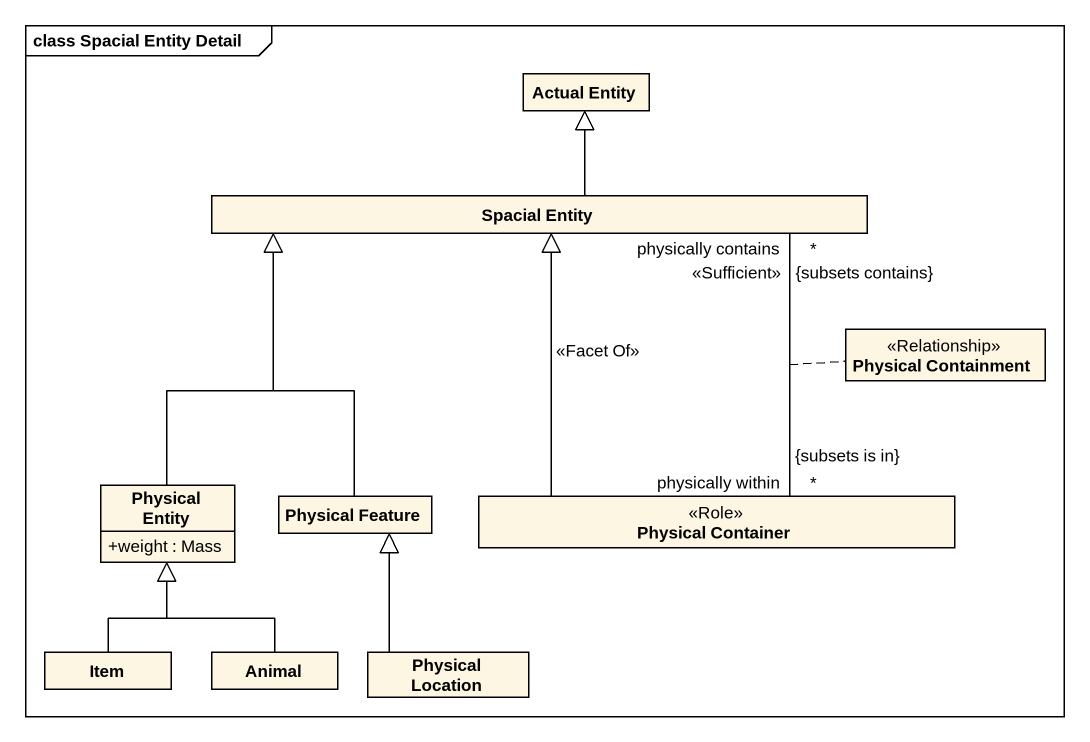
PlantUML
@startuml
mainframe class Spacial Entity Detail
hide circle
hide empty members
skinparam classAttributeIconSize 0
class "Actual Entity" as Actual_Entity
class "Spacial Entity" as Spacial_Entity
class "Physical Containment" as Physical_Containment <<Relationship>>
class "Physical Entity" as Physical_Entity {
  +weight : Mass
}
class "Physical Feature" as Physical_Feature
class "Physical Container" as Physical_Container <<Role>>
class Item
class Animal
class "Physical Location" as Physical_Location
Spacial_Entity -up-|> Actual_Entity
Physical_Entity -up-|> Spacial_Entity
Physical_Feature -up-|> Spacial_Entity
Physical_Container -up-|> Spacial_Entity : <<Facet Of>>
Physical_Container "physically within\n*\n{subsets is in}" -up- "physically contains\n<<Sufficient>>\n*\n{subsets contains}" Spacial_Entity
(Physical_Container, Spacial_Entity) .. Physical_Containment
Item -up-|> Physical_Entity
Animal -up-|> Physical_Entity
Physical_Location -up-|> Physical_Feature
@enduml
